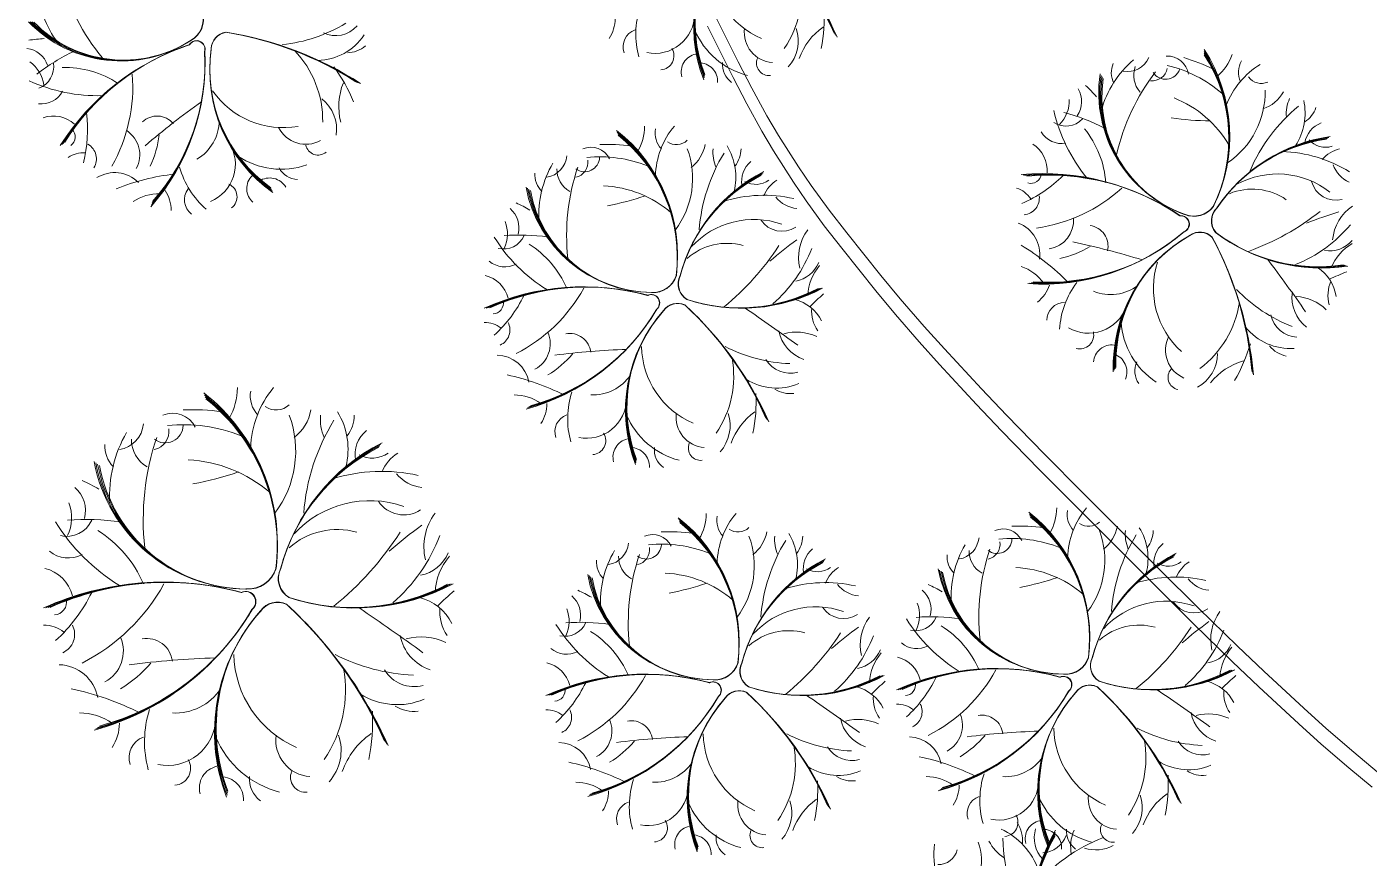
# Model space of a CAD drawing. Header units: metres. Extents: x -1097 to 1588, y -673 to 884.
# Drawn here: x 988.57 to 1029.23, y 554.5 to 579.69 of the extents above; entities that cross this region are included whole.
import ezdxf

# ---------------------------------------------------------------- set-up
doc = ezdxf.new("R2010")
doc.units = ezdxf.units.M
for name, color, linetype, lineweight, plot in [('TERRENO', 188, 'Continuous', 0, False), ('VEGETACION', 85, 'Continuous', 0, False), ('VISTA LEJOS', 7, 'Continuous', 0, False)]:
    doc.layers.add(name, color=color, linetype=linetype, lineweight=lineweight, plot=plot)

msp = doc.modelspace()

# ---------------------------------------------------------------- linework, layer by layer
at = {"layer": 'TERRENO'}
for points in [[(1009.184, 579.712), (1009.962, 578.157)], [(1009.962, 578.157), (1010.374, 577.36)], [(1010.374, 577.36), (1010.835, 576.525)], [(1010.835, 576.525), (1011.19, 575.93)], [(1011.19, 575.93), (1011.795, 574.979)], [(1011.795, 574.979), (1012.179, 574.413)], [(1012.179, 574.413), (1012.726, 573.664)], [(1012.726, 573.664), (1013.254, 572.983)], [(1013.254, 572.983), (1014.291, 571.687)], [(1014.291, 571.687), (1014.877, 570.976)], [(1014.877, 570.976), (1015.597, 570.141)], [(1015.597, 570.141), (1016.211, 569.459)], [(1016.211, 569.459), (1017.334, 568.25)], [(1017.334, 568.25), (1018.093, 567.453)], [(1018.093, 567.453), (1019.245, 566.272)], [(1019.245, 566.272), (1020.407, 565.101)], [(1020.407, 565.101), (1022.739, 562.768)], [(1022.739, 562.768), (1023.911, 561.606)], [(1023.911, 561.606), (1025.091, 560.454)], [(1025.091, 560.454), (1025.888, 559.696)], [(1025.888, 559.696), (1027.098, 558.573)], [(1027.098, 558.573), (1027.779, 557.958)], [(1027.779, 557.958), (1028.615, 557.238)], [(1028.615, 557.238), (1029.325, 556.653)]]:
    msp.add_lwpolyline(points, dxfattribs=at)
at = {"layer": 'VEGETACION'}
for centre, radius, start, end in [((1013.32, 579.721), 4.552, 138.4124, -158.9788), ((1013.289, 579.756), 4.506, 138.4124, -158.9788), ((1013.257, 579.791), 4.461, 138.4124, -158.9788), ((1013.225, 579.826), 4.415, 138.4124, -158.9788), ((1003.57, 575.314), 10.337, 23.8645, 47.4059), ((1003.502, 575.233), 10.444, 23.8645, 47.4059), ((1003.434, 575.151), 10.55, 23.8645, 47.4059), ((1003.367, 575.07), 10.657, 23.8645, 47.4059), ((1011.855, 581.727), 2.603, -178.6401, -113.41), ((995.861, 582.885), 6.494, -165.075, -140.404), ((1008.971, 580.767), 3.076, -34.2307, 10.3731), ((992.057, 581.095), 3.177, -176.5521, -143.3248), ((993.161, 579.928), 0.75, -59.6316, 15.5267), ((993.171, 579.924), 0.742, -59.6316, 15.5267), ((993.18, 579.921), 0.735, -59.6316, 15.5267), ((993.189, 579.917), 0.727, -59.6316, 15.5267), ((1005.308, 579.936), 1.079, -33.6652, 0.2761), ((1009.662, 579.481), 2.646, 162.2918, -164.5827), ((1007.589, 580.095), 1.211, -101.2643, -1.1503), ((1007.79, 580.006), 4.936, -11.3278, 2.7521), ((991.418, 582.563), 3.908, -135.8986, -57.1106), ((991.445, 582.533), 3.869, -135.8986, -57.1106), ((991.472, 582.503), 3.83, -135.8986, -57.1106), ((991.498, 582.473), 3.791, -135.8986, -57.1106), ((994.662, 579.016), 0.513, 97.6577, 178.4723), ((994.668, 579.011), 0.518, 97.6577, 178.4723), ((994.674, 579.005), 0.523, 97.6577, 178.4723), ((994.68, 579), 0.529, 97.6577, 178.4723), ((992.96, 569.317), 10.337, 57.3651, 80.9064), ((992.948, 569.212), 10.444, 57.3651, 80.9064), ((992.937, 569.106), 10.55, 57.3651, 80.9064), ((992.925, 569.001), 10.657, 57.3651, 80.9064), ((995.797, 583.806), 4.686, -83.7709, -58.7855), ((997.921, 580.287), 0.864, -115.4216, -41.3682), ((1007.175, 579.083), 0.546, 109.7766, -161.1616), ((1010.979, 580.507), 2.362, -157.3326, -104.242), ((1011.222, 579.524), 0.921, 172.8016, -94.3436), ((1010.761, 579.264), 1.176, -42.0554, 18.6273), ((1013.795, 578.089), 1.939, 124.7312, 160.552), ((989.42, 574.344), 5.002, 93.7471, 99.1785), ((995.783, 572.173), 7.338, 108.2278, 147.7413), ((995.766, 572.247), 7.265, 108.2278, 147.7413), ((995.749, 572.321), 7.191, 108.2278, 147.7413), ((995.732, 572.394), 7.118, 108.2278, 147.7413), ((993.705, 579.006), 0.257, -16.3023, 147.7099), ((993.709, 579.011), 0.255, -16.3023, 147.7099), ((993.712, 579.016), 0.252, -16.3023, 147.7099), ((993.716, 579.022), 0.249, -16.3023, 147.7099), ((997.343, 580.399), 1.729, -88.7585, -33.4892), ((998.251, 579.795), 0.893, -88.4113, -50.0172), ((988.468, 578.275), 0.769, 18.8941, 82.6604), ((992.6, 573.462), 6.075, 115.3675, 127.9134), ((987.393, 578.579), 6.568, -41.3673, 3.0982), ((987.46, 578.588), 6.503, -41.3673, 3.0982), ((987.527, 578.598), 6.437, -41.3673, 3.0982), ((987.594, 578.607), 6.371, -41.3673, 3.0982), ((998.521, 578.409), 4.415, 171.913, -125.4782), ((998.567, 578.397), 4.461, 171.913, -125.4782), ((998.612, 578.385), 4.506, 171.913, -125.4782), ((998.658, 578.374), 4.552, 171.913, -125.4782), ((994.454, 576.845), 3.076, -0.7301, 43.8737), ((1007.746, 578.813), 0.424, -86.0663, 31.7343), ((1008.946, 578.319), 0.557, 102.0332, -164.9929), ((1011.048, 578.591), 0.376, 157.6352, -83.3031), ((1024.172, 576.291), 3.177, 130.9374, 164.1647), ((1021.9, 579.057), 0.725, -99.5832, -24.4698), ((1023.123, 578.164), 0.64, 7.979, 93.3436), ((1022.074, 573.552), 5.429, 63.3294, 73.5368), ((1020.285, 576.299), 4.698, -26.0226, 32.7509), ((1020.204, 576.352), 4.795, -26.0226, 32.7509), ((1020.245, 576.326), 4.747, -26.0226, 32.7509), ((1020.164, 576.379), 4.844, -26.0226, 32.7509), ((1023.62, 579.353), 1.544, -49.3208, -19.1468), ((988.058, 577.787), 1.034, 8.0443, 54.7383), ((988.696, 578.474), 0.683, -69.9695, 9.6095), ((989.711, 575.496), 2.961, 56.8352, 91.4125), ((993.889, 575.559), 4.936, 22.1727, 36.2527), ((1008.919, 578.03), 0.575, -2.8136, 89.859), ((1010.318, 578.546), 0.676, 174.9157, -126.473), ((1024.948, 577.692), 3.908, 171.5909, -109.6211), ((1022.127, 578.301), 0.707, 156.5763, -153.3024), ((1027.907, 574.362), 6.494, 142.4144, 167.0855), ((1022.876, 578.221), 0.776, 159.8609, -138.6374), ((1022.661, 578.518), 0.464, -96.8698, -11.1181), ((1023.065, 578.556), 0.453, -145.8475, -21.2324), ((1022.21, 574.697), 3.928, 49.3123, 76.6659), ((1027.217, 576.431), 2.478, 121.1931, 159.1848), ((1025.968, 578.317), 0.693, 150.6678, -155.2987), ((990.708, 582.586), 4.982, -114.5265, -88.3348), ((986.926, 577.866), 4.849, -29.5738, 4.6334), ((999.955, 577.275), 1.939, 158.2317, -165.9475), ((1017.21, 574.275), 5.002, 41.2365, 46.668), ((1024.94, 577.652), 3.869, 171.5909, -109.6211), ((1024.933, 577.613), 3.83, 171.5909, -109.6211), ((1024.925, 577.573), 3.791, 171.5909, -109.6211), ((1025.968, 578.453), 0.479, -144.0778, -65.7685), ((989.004, 578.081), 0.727, -96.7983, -28.2853), ((996.329, 579.237), 2.603, -145.1395, -79.9094), ((996.776, 576.58), 1.176, -8.5549, 52.1279), ((1019.113, 577.452), 1.034, -44.4663, 2.2277), ((1019.75, 577.423), 0.769, -33.6164, 30.1498), ((1022.068, 574.396), 3.382, 30.1719, 68.2766), ((1023.492, 577.715), 2.589, -56.0499, 1.2684), ((1025.644, 578.284), 1.142, -71.2238, -29.7558), ((1027.838, 577.052), 1.118, 155.4594, -175.1323), ((1025.493, 577.071), 1.798, -33.1306, 12.5172), ((986.469, 576.553), 3.935, -14.4093, 7.687), ((1007.542, 558.178), 23.615, 125.3964, 130.683), ((1024.533, 578.269), 4.982, -167.037, -140.8453), ((1018.446, 571.215), 6.075, 62.857, 75.4028), ((1030.372, 573.288), 5.171, 129.3569, 156.7209), ((1026.811, 577.531), 0.859, -56.8856, -19.7037), ((989.375, 576.039), 0.949, 47.6643, 109.6767), ((992.512, 576.341), 0.645, 40.1362, 133.6344), ((993.028, 576.855), 1.364, -59.5602, -0.2949), ((997.017, 577.051), 0.921, -153.6978, -60.843), ((1005.733, 576.686), 1.544, -30.3109, -0.1369), ((1010.086, 575.096), 2.478, 140.203, 178.1947), ((1020.047, 577.363), 0.683, -122.4801, -42.901), ((1024.523, 586.201), 9.361, -97.8912, -90.6332), ((1028.043, 576.055), 0.769, 110.1236, 171.1994), ((989.709, 576.357), 0.323, -53.9788, 45.2466), ((991.103, 575.808), 0.883, -28.0192, 56.4509), ((989.474, 576.788), 3.124, -25.0359, -6.7435), ((1003.435, 572.749), 4.844, -7.0126, 51.7609), ((1003.481, 572.737), 4.795, -7.0126, 51.7609), ((1003.528, 572.725), 4.747, -7.0126, 51.7609), ((1003.574, 572.713), 4.698, -7.0126, 51.7609), ((1008.291, 576.472), 0.693, 169.6778, -136.2887), ((1008.246, 576.601), 0.479, -125.0679, -46.7585), ((1019.922, 576.879), 0.727, -149.3088, -80.7958), ((1018.301, 574.744), 2.961, 4.3247, 38.902), ((1028.625, 571.504), 4.83, 98.2226, 146.0727), ((1028.671, 571.481), 4.88, 98.2226, 146.0727), ((1028.717, 571.458), 4.93, 98.2226, 146.0727), ((1028.763, 571.435), 4.98, 98.2226, 146.0727), ((1027.911, 576.709), 0.669, -138.4179, -72.7871), ((990.277, 575.048), 0.824, 85.7524, 124.0799), ((990.171, 575.691), 0.504, -32.2089, 60.6406), ((993.672, 575.522), 1.211, -67.7638, 32.3503), ((997.387, 576.178), 0.376, -168.8643, -49.8025), ((1005.651, 575.401), 0.64, 26.989, 112.3536), ((1006.161, 570.698), 5.429, 82.3394, 92.5468), ((1006.146, 575.096), 2.589, -37.04, 20.2784), ((1007.995, 576.335), 1.142, -52.2138, -10.7459), ((1014.092, 573.152), 5.171, 148.3668, 175.7309), ((1010.47, 575.885), 1.118, 174.4694, -156.1224), ((1008.247, 575.139), 1.798, -14.1206, 31.5271), ((1009.343, 576.004), 0.859, -37.8757, -0.6938), ((1018.528, 575.342), 0.949, -4.8462, 57.1662), ((1026.467, 571.784), 4.128, 58.2521, 88.3382), ((1028.568, 575.022), 0.996, 103.4162, 139.3806), ((995.74, 576.155), 2.646, -164.2076, -131.0821), ((996.272, 577.737), 2.362, -123.8321, -70.7414), ((1007.252, 573.971), 3.177, 149.9473, -176.8254), ((1004.203, 575.847), 0.725, -80.5732, -5.4598), ((1011.412, 573.364), 6.494, 161.4244, -173.9045), ((1005.467, 575.752), 0.453, -126.8376, -2.2225), ((1005.099, 575.585), 0.464, -77.8599, 7.8919), ((1005.916, 571.825), 3.928, 68.3223, 95.6759), ((1010.989, 575.009), 0.769, 129.1335, -169.7906), ((1029.018, 575.826), 0.932, -160.3242, -114.8217), ((991.224, 574.264), 1.01, 44.3843, 121.9898), ((993.839, 568.338), 6.938, 96.616, 111.7048), ((995.785, 574.79), 0.557, 135.5337, -131.4923), ((995.921, 574.535), 0.575, 30.6869, 123.3596), ((996.803, 575.736), 0.676, -151.5837, -92.9724), ((1004.664, 575.206), 0.707, 175.5863, -134.2924), ((1005.399, 575.375), 0.776, 178.8709, -119.6274), ((1013.022, 570.896), 4.83, 117.2325, 165.0827), ((1013.073, 570.889), 4.88, 117.2325, 165.0827), ((1013.124, 570.883), 4.93, 117.2325, 165.0827), ((1013.175, 570.876), 4.98, 117.2325, 165.0827), ((1010.651, 575.585), 0.669, -119.4079, -53.7772), ((1011.822, 574.204), 0.996, 122.4262, 158.3906), ((1019.36, 567.905), 7.338, 55.7173, 95.2308), ((1017.167, 577.96), 3.935, -66.9198, -44.8235), ((1019.408, 567.963), 7.265, 55.7173, 95.2308), ((1019.456, 568.022), 7.191, 55.7173, 95.2308), ((1019.505, 568.08), 7.118, 55.7173, 95.2308), ((1018.983, 575.27), 0.323, -106.4894, -7.264), ((1026.451, 572.655), 2.577, 51.7917, 118.3959), ((992.568, 573.197), 1.434, 88.5527, 123.2134), ((991.858, 574.131), 1.079, -0.1646, 33.7767), ((993.886, 574.45), 0.546, 143.2772, -127.661), ((994.51, 574.54), 0.424, -52.5657, 65.2349), ((1007.53, 575.549), 3.908, -169.3991, -90.6111), ((1007.535, 575.509), 3.869, -169.3991, -90.6111), ((1007.541, 575.469), 3.83, -169.3991, -90.6111), ((1007.547, 575.429), 3.791, -169.3991, -90.6111), ((1005.88, 571.494), 3.382, 49.1819, 87.2866), ((1018.29, 574.024), 0.824, 33.2419, 71.5693), ((1018.487, 578.397), 4.849, -82.0843, -47.8772), ((1025.692, 572.964), 1.809, 55.3084, 112.5402), ((1028.226, 575.198), 0.762, -165.5266, -75.5693), ((1001.326, 569.797), 5.002, 60.2465, 65.6779), ((1004.356, 583.455), 9.361, -78.8812, -71.6233), ((1010.89, 570.458), 4.128, 77.262, 107.3482), ((1011.985, 575.111), 0.932, -141.3142, -95.8118), ((1018.736, 574.498), 0.504, -84.7195, 8.1301), ((1023.918, 574.705), 0.75, -112.1422, -36.9838), ((1023.921, 574.695), 0.742, -112.1422, -36.9838), ((1023.923, 574.685), 0.735, -112.1422, -36.9838), ((1023.926, 574.676), 0.727, -112.1422, -36.9838), ((1024.999, 573.81), 0.546, 134.4099, -140.2812), ((1025.008, 573.811), 0.551, 134.4099, -140.2812), ((1025.016, 573.812), 0.557, 134.4099, -140.2812), ((1025.025, 573.813), 0.563, 134.4099, -140.2812), ((1029.515, 573.103), 1.399, 124.1497, 174.4023), ((1002.091, 573.421), 1.034, -25.4563, 21.2377), ((1002.703, 573.601), 0.769, -14.6065, 49.1598), ((1010.591, 571.276), 2.577, 70.8016, 137.4059), ((1011.441, 574.259), 0.762, -146.5166, -56.5593), ((1019.396, 573.831), 0.883, -80.5297, 3.9404), ((1023.517, 573.712), 0.257, -68.8128, 95.1993), ((1023.523, 573.712), 0.255, -68.8128, 95.1993), ((1023.53, 573.713), 0.252, -68.8128, 95.1993), ((1023.537, 573.713), 0.249, -68.8128, 95.1993), ((1022.893, 580.248), 7.836, -69.9716, -51.7106), ((1031.786, 562.692), 11.909, 106.9339, 111.9374), ((1013.343, 572.698), 1.399, 143.1596, -166.5877), ((1018.245, 572.795), 1.01, -8.1262, 69.4793), ((1019.336, 578.461), 6.568, -93.8779, -49.4123), ((1019.385, 578.413), 6.503, -93.8779, -49.4123), ((1019.433, 578.366), 6.437, -93.8779, -49.4123), ((1019.481, 578.319), 6.371, -93.8779, -49.4123), ((1020.677, 573.037), 0.645, -12.3743, 81.1239), ((1024.106, 572.935), 0.529, 45.1472, 125.9617), ((1024.107, 572.943), 0.523, 45.1472, 125.9617), ((1024.107, 572.951), 0.518, 45.1472, 125.9617), ((1024.108, 572.959), 0.513, 45.1472, 125.9617), ((1027.672, 577.545), 5.122, -127.1416, -81.2685), ((1027.708, 577.584), 5.175, -127.1416, -81.2685), ((1027.744, 577.623), 5.228, -127.1416, -81.2685), ((1027.78, 577.663), 5.281, -127.1416, -81.2685), ((1025.419, 576.409), 4.231, -68.024, -39.9639), ((1006.949, 575.959), 4.982, -148.0271, -121.8354), ((1003.003, 573.641), 0.683, -103.4701, -23.891), ((1003.492, 567.307), 6.075, 81.8669, 94.4128), ((1002.206, 570.597), 2.961, 23.3346, 57.9119), ((1009.774, 571.321), 1.809, 74.3184, 131.5501), ((1004.754, 577.296), 7.836, -50.9616, -32.7007), ((1018.881, 563.594), 11.909, 125.9438, 130.9474), ((1008.392, 574.49), 4.231, -49.014, -20.954), ((1015.134, 567.113), 6.938, 44.1055, 59.1943), ((1019.183, 575.719), 3.124, -77.5465, -59.254), ((1015.412, 550.057), 23.615, 72.8859, 78.1724), ((1026.03, 569.397), 4.552, 119.4025, -177.9888), ((1026.011, 569.441), 4.506, 119.4025, -177.9888), ((1025.993, 569.484), 4.461, 119.4025, -177.9888), ((1025.974, 569.527), 4.415, 119.4025, -177.9888), ((1015.376, 568.406), 10.337, 4.8546, 28.3959), ((1015.285, 568.352), 10.444, 4.8546, 28.3959), ((1015.195, 568.297), 10.55, 4.8546, 28.3959), ((1015.104, 568.242), 10.657, 4.8546, 28.3959), ((1028.02, 573.839), 0.937, -98.481, -41.6837), ((1029.489, 571.818), 1.516, 120.4416, 157.9474), ((1003.043, 573.143), 0.727, -130.2988, -61.7859), ((985.546, 541.969), 50.894, 34.8601, 37.0577), ((1011.69, 572.907), 0.937, -79.471, -22.6738), ((1013.736, 571.474), 1.516, 139.4516, 176.9574), ((1018.216, 571.079), 1.434, 36.0422, 70.7029), ((1025.298, 571.771), 2.603, 162.3499, -132.4199), ((1026.993, 571.343), 1.25, 7.9688, 57.1201), ((1031.853, 563.988), 8.915, 111.7193, 115.4045), ((1005.434, 564.475), 7.338, 74.7272, 114.2407), ((1002.225, 571.236), 0.949, 14.1637, 76.1762), ((1005.461, 564.546), 7.265, 74.7272, 114.2407), ((1005.488, 564.617), 7.191, 74.7272, 114.2407), ((1005.514, 564.688), 7.118, 74.7272, 114.2407), ((1001.191, 574.111), 4.849, -63.0744, -28.8672), ((1007.529, 572.389), 0.75, -93.1322, -17.9739), ((1007.535, 572.381), 0.742, -93.1322, -17.9739), ((1007.54, 572.372), 0.735, -93.1322, -17.9739), ((1007.546, 572.364), 0.727, -93.1322, -17.9739), ((1008.842, 571.895), 0.546, 153.4198, -121.2712), ((1008.85, 571.899), 0.551, 153.4198, -121.2712), ((1008.858, 571.902), 0.557, 153.4198, -121.2712), ((1008.866, 571.906), 0.563, 153.4198, -121.2712), ((1010.153, 576.297), 5.122, -108.1317, -62.2585), ((1010.175, 576.346), 5.175, -108.1317, -62.2585), ((1010.196, 576.395), 5.228, -108.1317, -62.2585), ((1010.217, 576.444), 5.281, -108.1317, -62.2585), ((1018.525, 572.21), 1.079, -52.6752, -18.7339), ((1022.493, 570.362), 2.646, 143.2819, 176.4074), ((1021.398, 572.94), 1.364, -112.0707, -52.8054), ((1029.061, 571.549), 1.079, 156.4094, -165.0211), ((1002.679, 571.316), 0.323, -87.4794, 11.746), ((1000.086, 573.268), 3.935, -47.9098, -25.8136), ((1007.473, 571.32), 0.257, -49.8029, 114.2093), ((1007.479, 571.322), 0.255, -49.8029, 114.2093), ((1007.485, 571.325), 0.252, -49.8029, 114.2093), ((1007.491, 571.327), 0.249, -49.8029, 114.2093), ((1011.531, 570.212), 1.25, 26.9787, 76.13), ((1018.522, 564.842), 8.915, 130.7293, 134.4144), ((1028.599, 574.974), 4.686, -136.2814, -111.296), ((1028.03, 571.493), 1.136, 171.8908, -127.5558), ((1026.914, 570.052), 1.474, 46.236, 85.8445), ((1001.974, 574.448), 6.568, -74.8679, -30.4024), ((1002.035, 574.419), 6.503, -74.8679, -30.4024), ((1002.096, 574.39), 6.437, -74.8679, -30.4024), ((1002.157, 574.361), 6.371, -74.8679, -30.4024), ((1011.254, 568.059), 4.552, 138.4124, -158.9788), ((1011.223, 568.094), 4.506, 138.4124, -158.9788), ((1011.191, 568.129), 4.461, 138.4124, -158.9788), ((1011.16, 568.164), 4.415, 138.4124, -158.9788), ((1008.283, 570.777), 0.529, 64.1571, 144.9717), ((1008.281, 570.785), 0.523, 64.1571, 144.9717), ((1008.279, 570.792), 0.518, 64.1571, 144.9717), ((1008.277, 570.8), 0.513, 64.1571, 144.9717), ((1001.504, 563.652), 10.337, 23.8645, 47.4059), ((1001.437, 563.57), 10.444, 23.8645, 47.4059), ((1001.369, 563.489), 10.55, 23.8645, 47.4059), ((1001.301, 563.407), 10.657, 23.8645, 47.4059), ((981.913, 528.94), 50.894, 53.8701, 56.0677), ((1013.419, 571.08), 1.079, 175.4194, -146.0112), ((1020.012, 570.796), 0.546, 90.7666, 179.8284), ((1020.733, 571.618), 1.211, -120.2743, -20.1602), ((1022.259, 571.802), 3.076, -53.2407, -8.6368), ((1027.099, 571.146), 0.864, -167.9321, -93.8787), ((1002.43, 569.912), 0.824, 52.2518, 90.5793), ((1002.697, 570.506), 0.504, -65.7095, 27.1401), ((1024.073, 570.903), 2.362, -176.3426, -123.252), ((1026.837, 571.673), 1.729, -141.269, -85.9997), ((1003.539, 570.09), 0.883, -61.5198, 22.9503), ((1005.008, 569.756), 0.645, 6.6356, 100.1339), ((1012.463, 570.692), 1.136, -169.0993, -108.5458), ((1011.877, 568.966), 1.474, 65.2459, 104.8545), ((1020.463, 570.355), 0.424, -105.0763, 12.7243), ((1023.982, 569.895), 0.921, 153.7916, -113.3535), ((1002.787, 568.735), 1.01, 10.8837, 88.4892), ((1002.721, 571.806), 3.124, -58.5365, -40.244), ((1007.515, 546.314), 23.615, 91.8959, 97.1824), ((1009.789, 570.065), 2.603, -178.6401, -113.41), ((1011.867, 574.168), 4.686, -117.2715, -92.2861), ((1021.438, 569.496), 0.557, 83.0232, 175.9972), ((1021.318, 569.232), 0.575, -21.8236, 70.849), ((1023.462, 569.799), 1.176, -61.0654, -0.3826), ((1020.894, 571.468), 4.936, -30.3378, -16.2579), ((1026.91, 570.585), 0.893, -140.9218, -102.5277), ((1006.905, 569.104), 3.076, -34.2307, 10.3731), ((1011.696, 570.061), 0.864, -148.9222, -74.8688), ((1022.808, 569.264), 0.676, 155.9057, -145.483), ((1023.514, 569.069), 0.376, 138.6252, -102.3131), ((1025.947, 567.7), 1.939, 105.7212, 141.542), ((1001.697, 562.35), 6.938, 63.1155, 78.2042), ((1005.721, 569.9), 1.364, -93.0608, -33.7955), ((1011.276, 570.474), 1.729, -122.2591, -66.9897), ((990.297, 563.998), 5.862, -7.0126, 51.7609), ((990.353, 563.984), 5.803, -7.0126, 51.7609), ((993.078, 568.763), 1.869, -30.3109, -0.1369), ((996.174, 568.504), 0.839, 169.6778, -136.2887), ((998.346, 566.839), 3, 140.203, 178.1947), ((1003.319, 567.104), 1.434, 55.0521, 89.7129), ((1007.596, 567.819), 2.646, 162.2918, -164.5827), ((1005.724, 568.344), 4.936, -11.3278, 2.7521), ((1011.7, 569.468), 0.893, -121.9118, -83.5178), ((990.409, 563.969), 5.745, -7.0126, 51.7609), ((990.466, 563.955), 5.686, -7.0126, 51.7609), ((996.119, 568.66), 0.58, -125.0679, -46.7585), ((1003.243, 568.274), 1.079, -33.6652, 0.2761), ((1005.523, 568.433), 1.211, -101.2643, -1.1503), ((992.979, 567.208), 0.775, 26.989, 112.3536), ((993.596, 561.516), 6.571, 82.3394, 92.5468), ((993.578, 566.839), 3.133, -37.04, 20.2784), ((995.815, 568.339), 1.382, -52.2138, -10.7459), ((1003.195, 564.486), 6.258, 148.3668, 175.7309), ((998.812, 567.794), 1.353, 174.4694, -156.1224), ((996.121, 566.891), 2.176, -14.1206, 31.5271), ((997.447, 567.937), 1.04, -37.8757, -0.6938), ((1005.109, 567.421), 0.546, 109.7766, -161.1616), ((1008.913, 568.845), 2.362, -157.3326, -104.242), ((1009.156, 567.862), 0.921, 172.8016, -94.3436), ((1008.696, 567.602), 1.176, -42.0554, 18.6273), ((1011.729, 566.427), 1.939, 124.7312, 160.552), ((994.917, 565.477), 3.845, 149.9473, -176.8254), ((991.226, 567.747), 0.878, -80.5732, -5.4598), ((992.757, 567.633), 0.548, -126.8376, -2.2225), ((992.31, 567.43), 0.561, -77.8599, 7.8919), ((993.3, 562.881), 4.754, 68.3223, 95.6759), ((999.439, 566.733), 0.93, 129.1335, -169.7906), ((1005.68, 567.151), 0.424, -86.0663, 31.7343), ((991.785, 566.972), 0.855, 175.5863, -134.2924), ((992.673, 567.176), 0.939, 178.8709, -119.6274), ((999.951, 564.743), 7.859, 161.4244, -173.9045), ((1001.9, 561.756), 5.846, 117.2325, 165.0827), ((1001.961, 561.748), 5.906, 117.2325, 165.0827), ((1002.023, 561.739), 5.967, 117.2325, 165.0827), ((1002.084, 561.731), 6.027, 117.2325, 165.0827), ((1006.88, 566.657), 0.557, 102.0332, -164.9929), ((1006.853, 566.368), 0.575, -2.8136, 89.859), ((1008.252, 566.883), 0.676, 174.9157, -126.473), ((1008.982, 566.929), 0.376, 157.6352, -83.3031), ((995.253, 567.386), 4.73, -169.3991, -90.6111), ((995.259, 567.338), 4.683, -169.3991, -90.6111), ((993.257, 562.48), 4.093, 49.1819, 87.2866), ((999.031, 567.43), 0.81, -119.4079, -53.7772), ((1000.447, 565.759), 1.206, 122.4262, 158.3906), ((995.266, 567.29), 4.635, -169.3991, -90.6111), ((995.273, 567.241), 4.588, -169.3991, -90.6111), ((991.411, 576.955), 11.329, -78.8812, -71.6233), ((999.32, 561.226), 4.996, 77.262, 107.3482), ((1000.645, 566.856), 1.128, -141.3142, -95.8118), ((989.411, 565.03), 0.931, -14.6065, 49.1598), ((987.745, 560.426), 6.054, 60.2465, 65.6779), ((988.671, 564.811), 1.251, -25.4563, 21.2377), ((998.958, 562.215), 3.119, 70.8016, 137.4059), ((999.986, 565.825), 0.922, -146.5166, -56.5593), ((1002.288, 563.936), 1.693, 143.1596, -166.5877), ((1007.601, 564.951), 1.544, -30.3109, -0.1369), ((1010.159, 564.737), 0.693, 169.6778, -136.2887), ((1011.954, 563.361), 2.478, 140.203, 178.1947), ((1015.923, 561.183), 4.844, -7.0126, 51.7609), ((1015.969, 561.171), 4.795, -7.0126, 51.7609), ((1016.016, 561.159), 4.747, -7.0126, 51.7609), ((1018.221, 565.12), 1.544, -30.3109, -0.1369), ((1020.779, 564.906), 0.693, 169.6778, -136.2887), ((1022.574, 563.53), 2.478, 140.203, 178.1947), ((994.55, 567.884), 6.03, -148.0271, -121.8354), ((989.774, 565.078), 0.827, -103.4701, -23.891), ((990.366, 557.412), 7.353, 81.8669, 94.4128), ((997.968, 562.27), 2.189, 74.3184, 131.5501), ((1008.991, 552.918), 14.413, 125.9438, 130.9474), ((1005.303, 561.013), 4.844, -7.0126, 51.7609), ((1005.349, 561.002), 4.795, -7.0126, 51.7609), ((1005.396, 560.99), 4.747, -7.0126, 51.7609), ((1005.442, 560.978), 4.698, -7.0126, 51.7609), ((1010.114, 564.865), 0.479, -125.0679, -46.7585), ((1018.139, 563.835), 0.64, 26.989, 112.3536), ((1018.649, 559.132), 5.429, 82.3394, 92.5468), ((1016.062, 561.147), 4.698, -7.0126, 51.7609), ((1020.734, 565.035), 0.479, -125.0679, -46.7585), ((1020.483, 564.769), 1.142, -52.2138, -10.7459), ((1020.735, 563.573), 1.798, -14.1206, 31.5271), ((988.809, 561.394), 3.584, 23.3346, 57.9119), ((991.893, 569.502), 9.484, -50.9616, -32.7007), ((996.297, 566.105), 5.12, -49.014, -20.954), ((1006.071, 564.111), 0.725, -80.5732, -5.4598), ((1007.519, 563.665), 0.64, 26.989, 112.3536), ((1008.029, 558.963), 5.429, 82.3394, 92.5468), ((1008.014, 563.36), 2.589, -37.04, 20.2784), ((1009.863, 564.6), 1.142, -52.2138, -10.7459), ((1015.96, 561.416), 5.171, 148.3668, 175.7309), ((1012.338, 564.15), 1.118, 174.4694, -156.1224), ((1010.115, 563.403), 1.798, -14.1206, 31.5271), ((1011.211, 564.268), 0.859, -37.8757, -0.6938), ((1016.691, 564.281), 0.725, -80.5732, -5.4598), ((1017.956, 564.186), 0.453, -126.8376, -2.2225), ((1017.587, 564.019), 0.464, -77.8599, 7.8919), ((1018.404, 560.26), 3.928, 68.3223, 95.6759), ((1018.634, 563.53), 2.589, -37.04, 20.2784), ((1026.58, 561.586), 5.171, 148.3668, 175.7309), ((1022.958, 564.32), 1.118, 174.4694, -156.1224), ((1021.831, 564.438), 0.859, -37.8757, -0.6938), ((1023.477, 563.443), 0.769, 129.1335, -169.7906), ((989.822, 564.476), 0.88, -130.2988, -61.7859), ((1000.287, 564.189), 1.134, -79.471, -22.6738), ((1002.764, 562.455), 1.835, 139.4516, 176.9574), ((1009.12, 562.236), 3.177, 149.9473, -176.8254), ((1007.267, 563.639), 0.776, 178.8709, -119.6274), ((1013.28, 561.629), 6.494, 161.4244, -173.9045), ((1007.336, 564.017), 0.453, -126.8376, -2.2225), ((1006.967, 563.849), 0.464, -77.8599, 7.8919), ((1007.784, 560.09), 3.928, 68.3223, 95.6759), ((1012.857, 563.273), 0.769, 129.1335, -169.7906), ((1017.152, 563.64), 0.707, 175.5863, -134.2924), ((1019.74, 562.405), 3.177, 149.9473, -176.8254), ((1017.887, 563.809), 0.776, 178.8709, -119.6274), ((1023.9, 561.799), 6.494, 161.4244, -173.9045), ((1025.51, 559.33), 4.83, 117.2325, 165.0827), ((1025.561, 559.324), 4.88, 117.2325, 165.0827), ((1025.612, 559.317), 4.93, 117.2325, 165.0827), ((1025.663, 559.31), 4.98, 117.2325, 165.0827), ((988.833, 562.167), 1.149, 14.1637, 76.1762), ((995.252, 563.563), 0.907, -93.1322, -17.9739), ((995.259, 563.552), 0.898, -93.1322, -17.9739), ((995.265, 563.542), 0.889, -93.1322, -17.9739), ((995.272, 563.532), 0.88, -93.1322, -17.9739), ((996.841, 562.965), 0.66, 153.4198, -121.2712), ((996.851, 562.969), 0.667, 153.4198, -121.2712), ((996.86, 562.974), 0.674, 153.4198, -121.2712), ((996.87, 562.978), 0.681, 153.4198, -121.2712), ((1006.532, 563.471), 0.707, 175.5863, -134.2924), ((1014.89, 559.161), 4.83, 117.2325, 165.0827), ((1014.941, 559.154), 4.88, 117.2325, 165.0827), ((1014.992, 559.147), 4.93, 117.2325, 165.0827), ((1015.043, 559.14), 4.98, 117.2325, 165.0827), ((1012.519, 563.849), 0.669, -119.4079, -53.7772), ((1013.69, 562.469), 0.996, 122.4262, 158.3906), ((1020.018, 563.983), 3.908, -169.3991, -90.6111), ((1020.023, 563.943), 3.869, -169.3991, -90.6111), ((1018.368, 559.928), 3.382, 49.1819, 87.2866), ((1023.139, 564.019), 0.669, -119.4079, -53.7772), ((1024.31, 562.638), 0.996, 122.4262, 158.3906), ((992.717, 553.985), 8.881, 74.7272, 114.2407), ((992.749, 554.071), 8.792, 74.7272, 114.2407), ((992.781, 554.156), 8.703, 74.7272, 114.2407), ((992.813, 554.242), 8.615, 74.7272, 114.2407), ((987.581, 565.646), 5.869, -63.0744, -28.8672), ((998.479, 568.41), 6.327, -108.1317, -62.2585), ((998.505, 568.47), 6.391, -108.1317, -62.2585), ((1009.398, 563.813), 3.908, -169.3991, -90.6111), ((1009.403, 563.773), 3.869, -169.3991, -90.6111), ((1009.409, 563.733), 3.83, -169.3991, -90.6111), ((1009.415, 563.693), 3.791, -169.3991, -90.6111), ((1007.748, 559.759), 3.382, 49.1819, 87.2866), ((1006.224, 571.719), 9.361, -78.8812, -71.6233), ((1012.758, 558.723), 4.128, 77.262, 107.3482), ((1020.029, 563.903), 3.83, -169.3991, -90.6111), ((1020.035, 563.863), 3.791, -169.3991, -90.6111), ((1016.844, 571.889), 9.361, -78.8812, -71.6233), ((1023.378, 558.892), 4.128, 77.262, 107.3482), ((1024.473, 563.545), 0.932, -141.3142, -95.8118), ((986.243, 564.626), 4.762, -47.9098, -25.8136), ((995.184, 562.269), 0.311, -49.8029, 114.2093), ((995.191, 562.271), 0.308, -49.8029, 114.2093), ((995.199, 562.274), 0.305, -49.8029, 114.2093), ((995.206, 562.277), 0.302, -49.8029, 114.2093), ((998.428, 568.292), 6.199, -108.1317, -62.2585), ((998.454, 568.351), 6.263, -108.1317, -62.2585), ((1008.556, 554.428), 10.79, 130.7293, 134.4144), ((1004.571, 561.866), 0.769, -14.6065, 49.1598), ((1003.194, 558.062), 5.002, 60.2465, 65.6779), ((1013.853, 563.375), 0.932, -141.3142, -95.8118), ((1015.191, 562.036), 0.769, -14.6065, 49.1598), ((1013.814, 558.232), 5.002, 60.2465, 65.6779), ((989.382, 562.264), 0.39, -87.4794, 11.746), ((988.528, 566.054), 7.95, -74.8679, -30.4024), ((988.602, 566.019), 7.87, -74.8679, -30.4024), ((988.676, 565.984), 7.791, -74.8679, -30.4024), ((988.75, 565.949), 7.711, -74.8679, -30.4024), ((996.164, 561.611), 0.64, 64.1571, 144.9717), ((996.162, 561.621), 0.634, 64.1571, 144.9717), ((996.16, 561.63), 0.627, 64.1571, 144.9717), ((996.157, 561.64), 0.621, 64.1571, 144.9717), ((987.961, 552.988), 12.511, 23.8645, 47.4059), ((987.878, 552.89), 12.64, 23.8645, 47.4059), ((987.796, 552.791), 12.769, 23.8645, 47.4059), ((987.714, 552.693), 12.898, 23.8645, 47.4059), ((964.25, 510.978), 61.595, 53.87007, 56.06767), ((1000.095, 560.927), 1.513, 26.9787, 76.13), ((1002.38, 561.979), 1.306, 175.4194, -146.0112), ((1003.959, 561.685), 1.034, -25.4563, 21.2377), ((1012.459, 559.54), 2.577, 70.8016, 137.4059), ((1013.309, 562.523), 0.762, -146.5166, -56.5593), ((1014.579, 561.855), 1.034, -25.4563, 21.2377), ((1023.079, 559.71), 2.577, 70.8016, 137.4059), ((1023.929, 562.693), 0.762, -146.5166, -56.5593), ((999.761, 558.322), 5.509, 138.4124, -158.9788), ((999.722, 558.364), 5.454, 138.4124, -158.9788), ((999.684, 558.407), 5.399, 138.4124, -158.9788), ((999.646, 558.449), 5.344, 138.4124, -158.9788), ((1004.871, 561.906), 0.683, -103.4701, -23.891), ((1005.36, 555.572), 6.075, 81.8669, 94.4128), ((1015.211, 560.962), 1.399, 143.1596, -166.5877), ((1019.437, 564.394), 4.982, -148.0271, -121.8354), ((1015.491, 562.075), 0.683, -103.4701, -23.891), ((1015.98, 555.741), 6.075, 81.8669, 94.4128), ((1031.369, 552.028), 11.909, 125.9438, 130.9474), ((1025.831, 561.132), 1.399, 143.1596, -166.5877), ((989.081, 560.565), 0.997, 52.2518, 90.5793), ((989.404, 561.283), 0.61, -65.7095, 27.1401), ((990.422, 560.78), 1.069, -61.5198, 22.9503), ((1001.224, 561.508), 1.374, -169.0993, -108.5458), ((1000.514, 559.42), 1.784, 65.2459, 104.8545), ((1008.818, 564.224), 4.982, -148.0271, -121.8354), ((1004.074, 558.861), 2.961, 23.3346, 57.9119), ((1011.642, 559.585), 1.809, 74.3184, 131.5501), ((1006.622, 565.561), 7.836, -50.9616, -32.7007), ((1020.749, 551.858), 11.909, 125.9438, 130.9474), ((1010.26, 562.754), 4.231, -49.014, -20.954), ((1014.694, 559.031), 2.961, 23.3346, 57.9119), ((1022.262, 559.755), 1.809, 74.3184, 131.5501), ((1017.242, 565.73), 7.836, -50.9616, -32.7007), ((1020.88, 562.924), 4.231, -49.014, -20.954), ((992.201, 560.376), 0.78, 6.6356, 100.1339), ((1004.911, 561.408), 0.727, -130.2988, -61.7859), ((1013.558, 561.171), 0.937, -79.471, -22.6738), ((1015.531, 561.578), 0.727, -130.2988, -61.7859), ((1024.178, 561.341), 0.937, -79.471, -22.6738), ((1026.224, 559.908), 1.516, 139.4516, 176.9574), ((989.433, 562.857), 3.781, -58.5365, -40.244), ((995.235, 532.006), 28.581, 91.8959, 97.1824), ((997.987, 560.75), 3.15, -178.6401, -113.41), ((1000.502, 565.716), 5.671, -117.2715, -92.2861), ((1004.093, 559.5), 0.949, 14.1637, 76.1762), ((1009.397, 560.653), 0.75, -93.1322, -17.9739), ((1009.403, 560.645), 0.742, -93.1322, -17.9739), ((1009.408, 560.637), 0.735, -93.1322, -17.9739), ((1009.414, 560.628), 0.727, -93.1322, -17.9739), ((1010.711, 560.16), 0.546, 153.4198, -121.2712), ((1010.718, 560.163), 0.551, 153.4198, -121.2712), ((1010.726, 560.167), 0.557, 153.4198, -121.2712), ((1010.734, 560.17), 0.563, 153.4198, -121.2712), ((1015.604, 559.738), 1.516, 139.4516, 176.9574), ((1014.713, 559.67), 0.949, 14.1637, 76.1762), ((1020.017, 560.823), 0.75, -93.1322, -17.9739), ((1020.023, 560.815), 0.742, -93.1322, -17.9739), ((1020.028, 560.806), 0.735, -93.1322, -17.9739), ((1020.034, 560.798), 0.727, -93.1322, -17.9739), ((1021.331, 560.33), 0.546, 153.4198, -121.2712), ((1021.338, 560.333), 0.551, 153.4198, -121.2712), ((1021.346, 560.337), 0.557, 153.4198, -121.2712), ((1021.354, 560.34), 0.563, 153.4198, -121.2712), ((989.513, 559.14), 1.222, 10.8837, 88.4892), ((994.497, 559.587), 3.722, -34.2307, 10.3731), ((1000.295, 560.745), 1.045, -148.9222, -74.8688), ((1007.302, 552.74), 7.338, 74.7272, 114.2407), ((1007.329, 552.811), 7.265, 74.7272, 114.2407), ((1007.356, 552.881), 7.191, 74.7272, 114.2407), ((1007.382, 552.952), 7.118, 74.7272, 114.2407), ((1003.059, 562.375), 4.849, -63.0744, -28.8672), ((1012.021, 564.561), 5.122, -108.1317, -62.2585), ((1012.043, 564.61), 5.175, -108.1317, -62.2585), ((1012.064, 564.659), 5.228, -108.1317, -62.2585), ((1012.085, 564.708), 5.281, -108.1317, -62.2585), ((1017.922, 552.91), 7.338, 74.7272, 114.2407), ((1017.949, 552.98), 7.265, 74.7272, 114.2407), ((1017.976, 553.051), 7.191, 74.7272, 114.2407), ((1018.002, 553.122), 7.118, 74.7272, 114.2407), ((1012.574, 561.702), 3.935, -47.9098, -25.8136), ((1013.679, 562.545), 4.849, -63.0744, -28.8672), ((1019.961, 559.754), 0.257, -49.8029, 114.2093), ((1019.967, 559.756), 0.255, -49.8029, 114.2093), ((1019.973, 559.759), 0.252, -49.8029, 114.2093), ((1019.979, 559.761), 0.249, -49.8029, 114.2093), ((1022.641, 564.731), 5.122, -108.1317, -62.2585), ((1022.663, 564.78), 5.175, -108.1317, -62.2585), ((1022.684, 564.829), 5.228, -108.1317, -62.2585), ((1022.705, 564.878), 5.281, -108.1317, -62.2585), ((1031.01, 553.276), 8.915, 130.7293, 134.4144), ((988.194, 551.413), 8.396, 63.1155, 78.2042), ((993.064, 560.55), 1.651, -93.0608, -33.7955), ((1004.547, 559.581), 0.323, -87.4794, 11.746), ((1001.954, 561.532), 3.935, -47.9098, -25.8136), ((1009.341, 559.584), 0.257, -49.8029, 114.2093), ((1009.347, 559.587), 0.255, -49.8029, 114.2093), ((1009.353, 559.589), 0.252, -49.8029, 114.2093), ((1009.359, 559.591), 0.249, -49.8029, 114.2093), ((1010.151, 559.041), 0.529, 64.1571, 144.9717), ((1010.149, 559.049), 0.523, 64.1571, 144.9717), ((1010.147, 559.057), 0.518, 64.1571, 144.9717), ((1010.145, 559.065), 0.513, 64.1571, 144.9717), ((1013.399, 558.476), 1.25, 26.9787, 76.13), ((1020.39, 553.106), 8.915, 130.7293, 134.4144), ((1015.167, 559.751), 0.323, -87.4794, 11.746), ((1014.462, 562.882), 6.568, -74.8679, -30.4024), ((1014.523, 562.853), 6.503, -74.8679, -30.4024), ((1014.584, 562.824), 6.437, -74.8679, -30.4024), ((1014.645, 562.795), 6.371, -74.8679, -30.4024), ((1020.771, 559.211), 0.529, 64.1571, 144.9717), ((1020.769, 559.219), 0.523, 64.1571, 144.9717), ((1020.767, 559.227), 0.518, 64.1571, 144.9717), ((1020.765, 559.234), 0.513, 64.1571, 144.9717), ((1013.992, 552.086), 10.337, 23.8645, 47.4059), ((1013.925, 552.004), 10.444, 23.8645, 47.4059), ((1013.857, 551.923), 10.55, 23.8645, 47.4059), ((1013.789, 551.842), 10.657, 23.8645, 47.4059), ((994.401, 517.374), 50.894, 53.8701, 56.0677), ((1024.019, 558.646), 1.25, 26.9787, 76.13), ((1025.907, 559.514), 1.079, 175.4194, -146.0112), ((999.786, 561.244), 2.092, -122.2591, -66.9897), ((1003.842, 562.712), 6.568, -74.8679, -30.4024), ((1003.903, 562.683), 6.503, -74.8679, -30.4024), ((1003.964, 562.654), 6.437, -74.8679, -30.4024), ((1004.025, 562.625), 6.371, -74.8679, -30.4024), ((1013.123, 556.323), 4.552, 138.4124, -158.9788), ((1013.091, 556.358), 4.506, 138.4124, -158.9788), ((1013.059, 556.393), 4.461, 138.4124, -158.9788), ((1013.028, 556.428), 4.415, 138.4124, -158.9788), ((1003.372, 551.916), 10.337, 23.8645, 47.4059), ((1003.305, 551.835), 10.444, 23.8645, 47.4059), ((1003.237, 551.753), 10.55, 23.8645, 47.4059), ((1003.169, 551.672), 10.657, 23.8645, 47.4059), ((983.781, 517.204), 50.894, 53.8701, 56.0677), ((1015.287, 559.345), 1.079, 175.4194, -146.0112), ((1014.918, 558.346), 0.824, 52.2518, 90.5793), ((1015.185, 558.94), 0.504, -65.7095, 27.1401), ((1023.742, 556.493), 4.552, 138.4124, -158.9788), ((1023.711, 556.528), 4.506, 138.4124, -158.9788), ((1023.679, 556.563), 4.461, 138.4124, -158.9788), ((1023.648, 556.598), 4.415, 138.4124, -158.9788), ((990.157, 557.166), 1.735, 55.0521, 89.7129), ((995.333, 558.032), 3.202, 162.2918, -164.5827), ((992.824, 558.775), 1.466, -101.2643, -1.1503), ((993.067, 558.667), 5.974, -11.3278, 2.7521), ((1000.299, 560.028), 1.081, -121.9118, -83.5178), ((1004.298, 558.176), 0.824, 52.2518, 90.5793), ((1004.565, 558.77), 0.504, -65.7095, 27.1401), ((1016.027, 558.524), 0.883, -61.5198, 22.9503), ((1017.496, 558.19), 0.645, 6.6356, 100.1339), ((1024.951, 559.126), 1.136, -169.0993, -108.5458), ((1024.365, 557.4), 1.474, 65.2459, 104.8545), ((990.064, 558.582), 1.306, -33.6652, 0.2761), ((1005.407, 558.354), 0.883, -61.5198, 22.9503), ((1006.876, 558.021), 0.645, 6.6356, 100.1339), ((1014.331, 558.956), 1.136, -169.0993, -108.5458), ((1013.745, 557.23), 1.474, 65.2459, 104.8545), ((1020.003, 534.749), 23.615, 91.8959, 97.1824), ((1022.277, 558.499), 2.603, -178.6401, -113.41), ((1024.355, 562.602), 4.686, -117.2715, -92.2861), ((992.323, 557.55), 0.66, 109.7766, -161.1616), ((996.927, 559.273), 2.858, -157.3326, -104.242), ((997.221, 558.084), 1.115, 172.8016, -94.3436), ((996.664, 557.769), 1.423, -42.0554, 18.6273), ((1000.335, 556.347), 2.347, 124.7312, 160.552), ((1004.655, 556.999), 1.01, 10.8837, 88.4892), ((1004.589, 560.07), 3.124, -58.5365, -40.244), ((1009.383, 534.579), 23.615, 91.8959, 97.1824), ((1011.657, 558.329), 2.603, -178.6401, -113.41), ((1013.735, 562.433), 4.686, -117.2715, -92.2861), ((1015.275, 557.169), 1.01, 10.8837, 88.4892), ((1015.209, 560.24), 3.124, -58.5365, -40.244), ((1019.393, 557.539), 3.076, -34.2307, 10.3731), ((1024.184, 558.495), 0.864, -148.9222, -74.8688), ((1008.773, 557.369), 3.076, -34.2307, 10.3731), ((1013.564, 558.325), 0.864, -148.9222, -74.8688), ((1014.185, 550.784), 6.938, 63.1155, 78.2042), ((1018.209, 558.334), 1.364, -93.0608, -33.7955), ((993.014, 557.223), 0.513, -86.0663, 31.7343), ((994.467, 556.625), 0.675, 102.0332, -164.9929), ((997.01, 556.955), 0.456, 157.6352, -83.3031), ((1003.565, 550.614), 6.938, 63.1155, 78.2042), ((1007.589, 558.164), 1.364, -93.0608, -33.7955), ((1013.144, 558.738), 1.729, -122.2591, -66.9897), ((1023.764, 558.908), 1.729, -122.2591, -66.9897), ((1024.188, 557.902), 0.893, -121.9118, -83.5178), ((994.434, 556.276), 0.696, -2.8136, 89.859), ((996.126, 556.899), 0.818, 174.9157, -126.473), ((1005.187, 555.368), 1.434, 55.0521, 89.7129), ((1009.464, 556.084), 2.646, 162.2918, -164.5827), ((1007.592, 556.608), 4.936, -11.3278, 2.7521), ((1013.568, 557.733), 0.893, -121.9118, -83.5178), ((1015.807, 555.538), 1.434, 55.0521, 89.7129), ((1015.731, 556.708), 1.079, -33.6652, 0.2761), ((1020.084, 556.253), 2.646, 162.2918, -164.5827), ((1018.011, 556.867), 1.211, -101.2643, -1.1503), ((1018.212, 556.778), 4.936, -11.3278, 2.7521), ((1005.111, 556.538), 1.079, -33.6652, 0.2761), ((1007.391, 556.697), 1.211, -101.2643, -1.1503), ((1017.597, 555.855), 0.546, 109.7766, -161.1616), ((1021.402, 557.279), 2.362, -157.3326, -104.242), ((1021.644, 556.296), 0.921, 172.8016, -94.3436), ((1021.184, 556.036), 1.176, -42.0554, 18.6273), ((1024.217, 554.861), 1.939, 124.7312, 160.552), ((1006.977, 555.686), 0.546, 109.7766, -161.1616), ((1010.782, 557.109), 2.362, -157.3326, -104.242), ((1011.024, 556.127), 0.921, 172.8016, -94.3436), ((1010.564, 555.866), 1.176, -42.0554, 18.6273), ((1013.597, 554.691), 1.939, 124.7312, 160.552), ((1007.548, 555.415), 0.424, -86.0663, 31.7343), ((1018.168, 555.585), 0.424, -86.0663, 31.7343), ((1017.69, 555.017), 1.04, -4.3751, 32.8068), ((1019.368, 555.091), 0.557, 102.0332, -164.9929), ((1021.47, 555.363), 0.376, 157.6352, -83.3031), ((1008.749, 554.921), 0.557, 102.0332, -164.9929), ((1008.721, 554.633), 0.575, -2.8136, 89.859), ((1010.12, 555.148), 0.676, 174.9157, -126.473), ((1010.85, 555.194), 0.376, 157.6352, -83.3031), ((1017.162, 553.412), 2.176, 19.3799, 65.0277), ((1024.388, 555.311), 6.258, -178.1326, -150.7686), ((1024.982, 552.401), 6.027, 150.7331, -161.4167), ((1024.927, 552.374), 5.967, 150.7331, -161.4167), ((1024.871, 552.347), 5.906, 150.7331, -161.4167), ((1024.815, 552.32), 5.846, 150.7331, -161.4167), ((1022.956, 550.454), 4.996, 110.7626, 140.8488), ((1020.016, 555.112), 0.93, 162.6341, -136.29), ((1019.341, 554.802), 0.575, -2.8136, 89.859), ((1019.29, 555.468), 0.81, -85.9073, -20.2766), ((1020.74, 555.318), 0.676, 174.9157, -126.473), ((1021.394, 554.857), 1.206, 155.9267, -168.1089), ((1019.046, 554.597), 3, 173.7036, -148.3047), ((1016.184, 554.886), 0.58, -91.5673, -13.2579), ((1016.108, 554.451), 1.382, -18.7133, 22.7547), ((1018.907, 555.651), 1.353, -152.03, -122.6218), ((1020.953, 555.881), 1.128, -107.8136, -62.3112)]:
    msp.add_arc(centre, radius, start, end, dxfattribs=at)
at = {"layer": 'VISTA LEJOS'}
msp.add_lwpolyline([(1009.335, 580.182), (1010.112, 578.627), (1010.525, 577.83), (1010.986, 576.995), (1011.341, 576.4), (1011.946, 575.449), (1012.33, 574.883), (1012.877, 574.134), (1013.405, 573.452), (1014.442, 572.156), (1015.028, 571.446), (1015.748, 570.611), (1016.362, 569.929), (1017.485, 568.719), (1018.244, 567.923), (1019.396, 566.742), (1020.557, 565.57), (1022.89, 563.238), (1024.061, 562.076), (1025.242, 560.924), (1026.039, 560.166), (1027.249, 559.042), (1027.93, 558.428), (1028.765, 557.708), (1029.476, 557.122)], dxfattribs=at)

doc.saveas('drawing.dxf')
